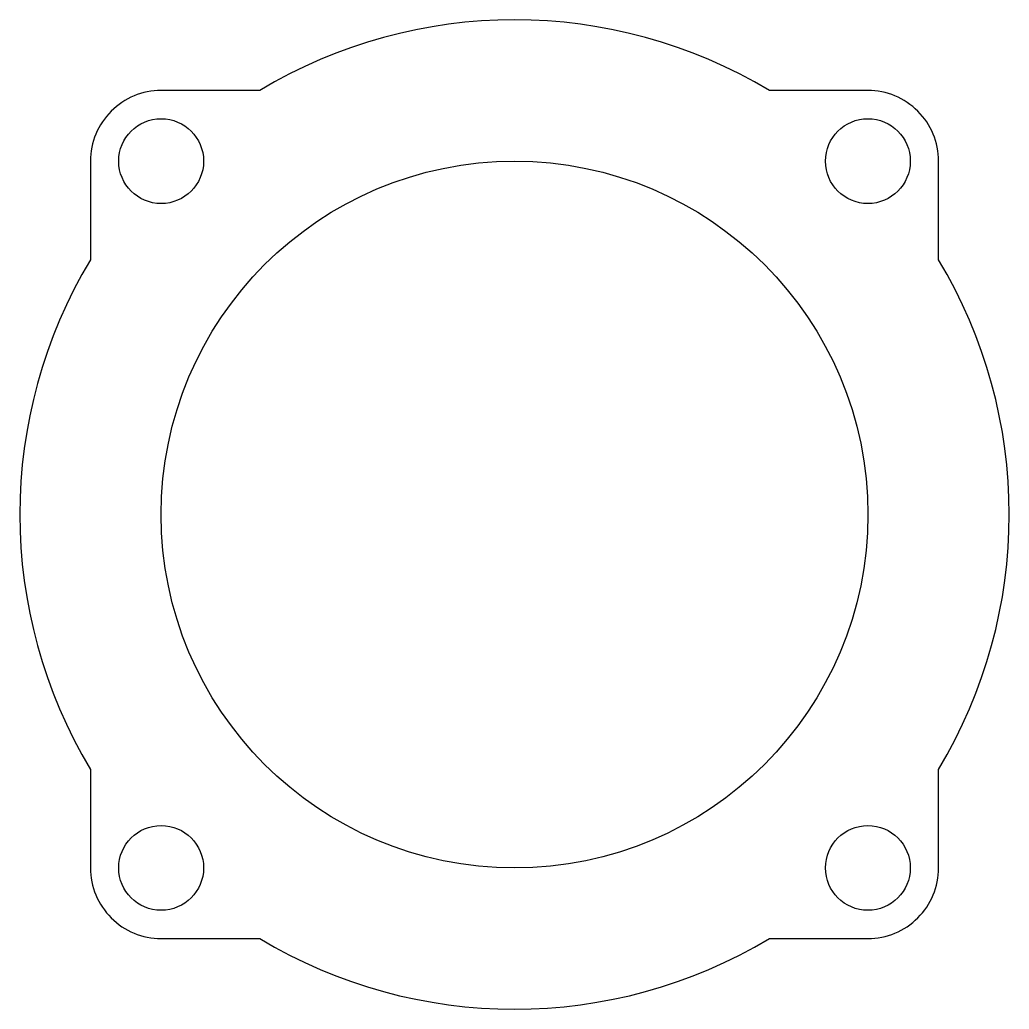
# Model space of a CAD drawing. Header units: millimetres. Extents: x 2393.3 to 2407.3, y 1306.5 to 1320.5.
import ezdxf

# ---------------------------------------------------------------- set-up
doc = ezdxf.new("R2010")
doc.units = ezdxf.units.MM

msp = doc.modelspace()

# ---------------------------------------------------------------- linework, layer by layer
for points in [[(2396.678, 1319.466), (2395.284, 1319.466, 0.414214), (2394.284, 1318.466), (2394.284, 1317.072)], [(2406.284, 1317.072), (2406.284, 1318.466, 0.414214), (2405.284, 1319.466), (2403.889, 1319.466)], [(2394.284, 1309.861), (2394.284, 1308.466, 0.414214), (2395.284, 1307.466), (2396.678, 1307.466)], [(2403.889, 1307.466), (2405.284, 1307.466, 0.414214), (2406.284, 1308.466), (2406.284, 1309.861)]]:
    msp.add_lwpolyline(points, format="xyb")
for centre, radius in [((2395.284, 1318.466), 0.6), ((2405.284, 1318.466), 0.6), ((2400.284, 1313.466), 5), ((2395.284, 1308.466), 0.6), ((2405.284, 1308.466), 0.6)]:
    msp.add_circle(centre, radius)
for start, end in [(58.9973, 121.0027), (148.9973, 211.0027), (328.9973, 31.0027), (238.9973, 301.0027)]:
    msp.add_arc((2400.284, 1313.466), 7, start, end)

doc.saveas('drawing.dxf')
